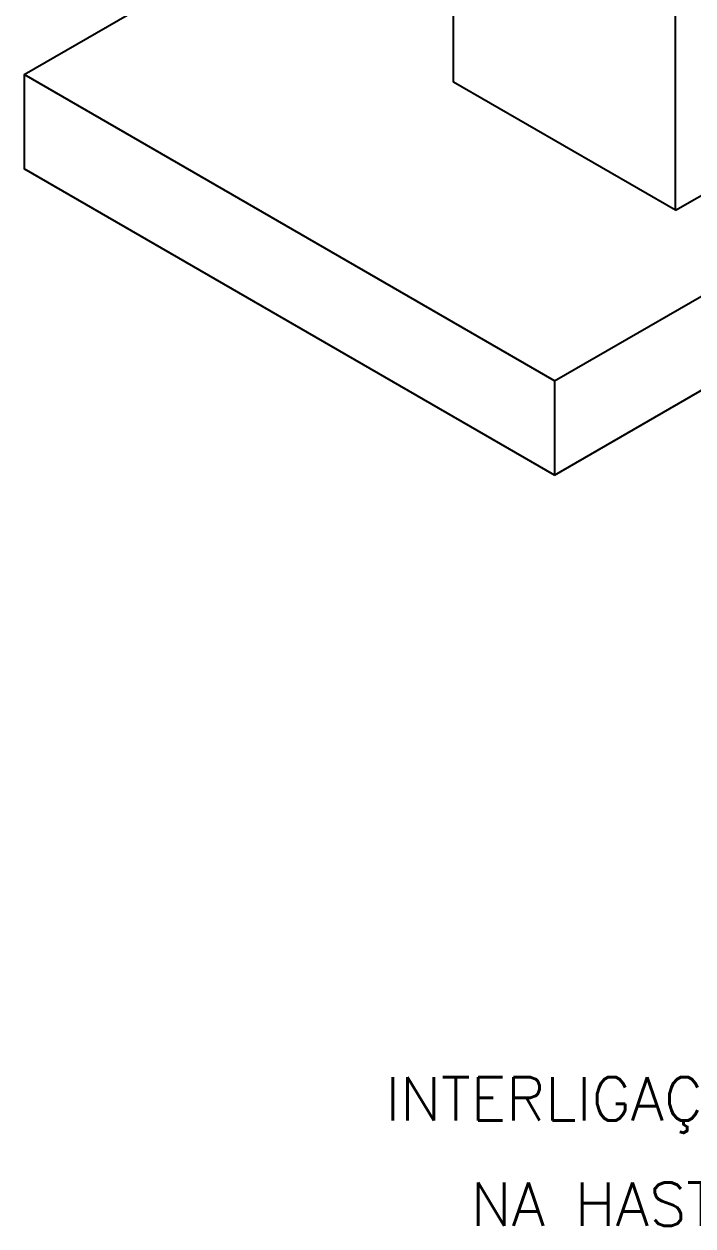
# Model space of a CAD drawing. Header units: millimetres. Extents: x -5710.1 to -5693.2, y -4402.7 to -4381.7.
# Drawn here: x -5710.08 to -5704.68, y -4402.75 to -4393.04 of the extents above; entities that cross this region are included whole.
import ezdxf
from ezdxf.enums import TextEntityAlignment as Align

# ---------------------------------------------------------------- set-up
doc = ezdxf.new("R2010")
doc.units = ezdxf.units.MM
doc.header["$LTSCALE"] = 10
doc.layers.add('Termotécnica', color=7, linetype='Continuous')
doc.styles.add('r140', font='romans.shx')

msp = doc.modelspace()

# ---------------------------------------------------------------- linework, layer by layer
at = {"layer": 'Termotécnica', "color": 2}
for p, q in [((-5706.6145, -4393.5115), (-5706.6145, -4389.2345)), ((-5704.8217, -4394.5465), (-5704.8217, -4390.8536)), ((-5710.0827, -4393.4505), (-5706.6145, -4391.4482)), ((-5710.0827, -4393.4505), (-5710.0827, -4394.2109)), ((-5705.7995, -4395.9234), (-5710.0827, -4393.4505)), ((-5704.8217, -4394.5465), (-5706.6145, -4393.5115)), ((-5704.8217, -4394.5465), (-5703.841, -4393.9803)), ((-5705.7995, -4396.6838), (-5710.0827, -4394.2109)), ((-5705.7995, -4395.9234), (-5703.2394, -4394.4453)), ((-5705.7995, -4396.6838), (-5703.5524, -4395.3864)), ((-5705.7995, -4395.9234), (-5705.7995, -4396.6838))]:
    msp.add_line(p, q, dxfattribs=at)

# ---------------------------------------------------------------- texts
at = {"layer": 'Termotécnica', "color": 5, "style": 'r140'}
for s, p in [('INTERLIGAÇÃO DA RE-BAR DIRETO', (-5703.1826, -4401.9992)), ('NA HASTE DE ATERRAMENTO', (-5703.1826, -4402.8505))]:
    msp.add_text(s, height=0.35, dxfattribs=at).set_placement(p, align=Align.BOTTOM_CENTER)

doc.saveas('drawing.dxf')
